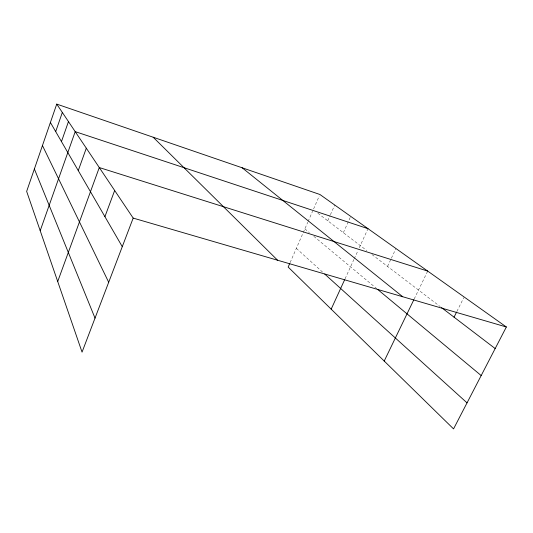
<?xml version="1.0" encoding="UTF-8"?>
<svg xmlns="http://www.w3.org/2000/svg" width="533" height="533" viewBox="0 0 533 533"><rect width="100%" height="100%" fill="white"/><g stroke="black" fill="none" stroke-linecap="round" stroke-linejoin="round"><path stroke-width="0.4" stroke-dasharray="2.67 2" d="M290.125 262.582L307.774 222.248M308.094 221.508L312.611 211.195M313.584 208.956L319.247 196.011M327.728 220.769L330.06 215.519M330.393 214.766L334.724 205.012M343.352 232.688L350.707 216.371M345.078 278.786L353.885 259.531M354.225 258.798L357.916 250.73M359.255 247.798L368.01 228.67M387.538 266.407L391.035 258.951M391.389 258.205L395.939 248.518M414.208 298.98L427.693 271.084M456.928 311.399L463.763 297.694M317.861 213.233L366.757 250.55M371.954 254.514L440.231 306.622M304.869 228.877L309.347 232.601M313.824 236.326L376.991 288.866M296.341 248.371L322.878 272.396"/><path stroke-width="0.8" d="M56.738 104.102L26.65 191.394L82.049 352.133L133.177 218.09L56.738 104.102L319.913 194.492L506.35 326.982L453.55 428.898L288.16 267.066L289.799 263.329M55.685 131.598L62.334 112.45M61.462 141.585L68.464 121.584M40.202 230.709L75.206 131.638L368.01 228.67M78.264 170.613L86.306 148.187M57.711 281.511L99.285 167.549L427.693 271.084M104.914 216.671L114.668 190.481M331.173 309.16L344.731 279.532M384.213 361.054L413.848 299.726M454.043 317.162L456.568 312.118M133.177 218.09L506.35 326.982M441.544 307.628L495.177 348.555M242.142 167.775L402.748 296.748M377.624 289.399L481.186 375.552M324.724 274.062L467.041 402.861M153.171 137.221L277.586 260.231M50.408 122.477L122.277 246.672M42.453 145.549L108.692 282.277M34.379 168.974L95.021 318.128"/></g></svg>
